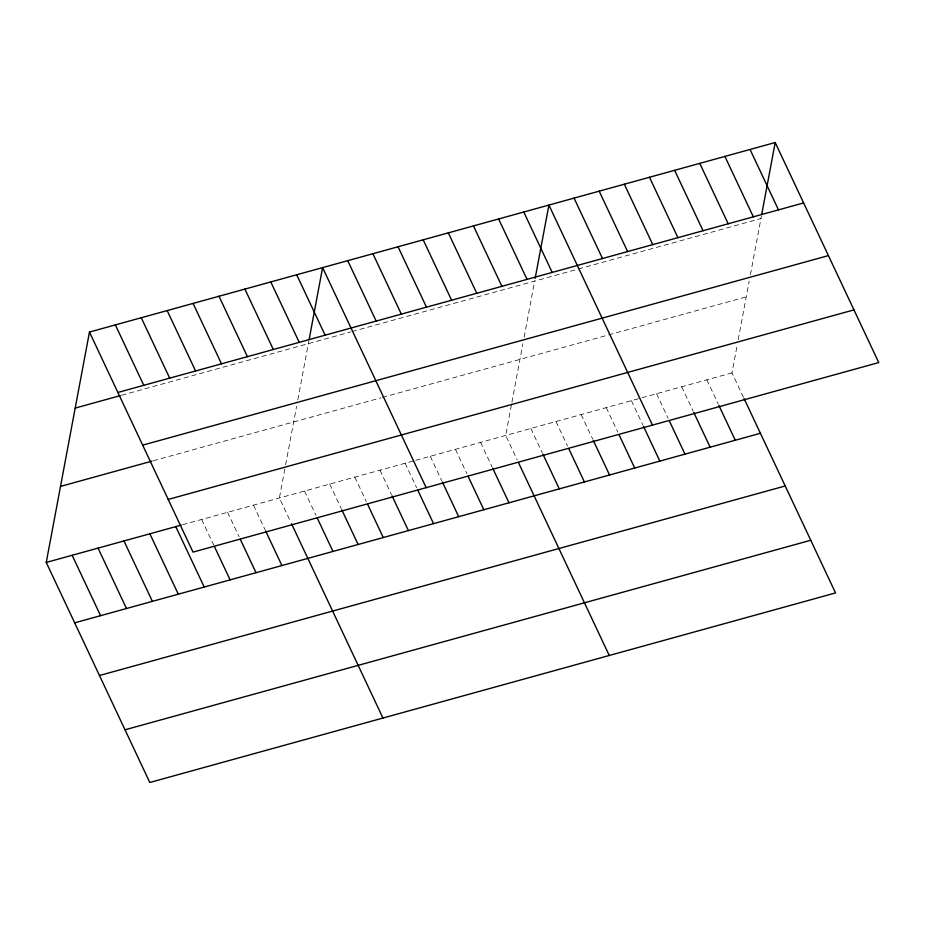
<?xml version="1.0" encoding="UTF-8"?>
<svg xmlns="http://www.w3.org/2000/svg" width="925" height="925" viewBox="0 0 925 925"><rect width="100%" height="100%" fill="white"/><g stroke="black" fill="none" stroke-linecap="round" stroke-linejoin="round"><path stroke-width="0.69" stroke-dasharray="4.62 3.47" d="M284.842 468.952L279.396 497.985L290.889 522.405M285.628 464.812L296.601 406.295M297.827 399.773L308.869 340.874M511.398 405.023L505.697 435.432L517.191 459.852M511.918 402.259L522.891 343.742M524.117 337.22L534.65 281.084M743.48 397.299L731.987 372.879L737.179 345.233M738.208 339.706L749.192 281.2M750.418 274.667L761.46 215.768M121.557 395.276L350.702 331.936M352.02 331.566L576.992 269.383M578.322 269.013L760.94 218.531M153.226 460.777L381.007 397.819M382.326 397.449L607.297 335.266M608.615 334.908L746.255 296.856M182.595 524.741L414.388 460.673M415.707 460.303L640.678 398.12M642.008 397.75L731.987 372.879M706.85 379.828L718.343 404.248M681.702 386.777L693.195 411.197M656.565 393.726L668.047 418.146M631.417 400.675L642.91 425.095M606.268 407.636L617.761 432.056M581.131 414.585L592.624 439.005M555.983 421.534L567.476 445.954M530.846 428.483L542.327 452.903M480.549 442.381L492.042 466.801M455.412 449.33L466.905 473.75M430.264 456.279L441.757 480.699M405.127 463.228L416.608 487.648M379.978 470.178L391.472 494.597M354.83 477.127L366.323 501.547M329.693 484.087L341.186 508.507M304.545 491.036L316.038 515.456M253.496 505.142L264.989 529.562M227.585 512.3L239.078 536.72M201.685 519.468L213.779 545.172"/><path stroke-width="1.39" d="M744.082 398.583L835.541 592.937L149.804 782.481L46.25 562.435L89.459 332.063L775.196 142.519L878.75 362.565L193.013 552.121L89.459 332.063M309.123 339.487L322.605 267.614L426.159 487.672M535.159 278.321L548.907 205.061L652.46 425.118M761.714 214.392L775.196 142.519M117.88 392.466L803.628 202.922M75.203 408.087L120.192 395.646M142.67 445.156L828.418 255.601M60.507 486.411L151.862 461.159M168.223 499.431L853.96 309.887M46.25 562.435L181.231 525.123M74.671 622.837L760.419 433.293M99.472 675.516L785.209 485.972M125.014 729.802L810.751 540.258M750.059 149.468L778.48 209.871M724.911 156.417L753.332 216.82M699.763 163.367L728.195 223.769M674.626 170.316L703.046 230.718M649.477 177.265L677.909 237.667M624.34 184.214L652.761 244.628M718.945 405.532L735.271 440.242M599.192 191.163L627.612 251.577M693.796 412.481L710.134 447.191M574.043 198.112L602.476 258.526M669.261 420.725L684.986 454.14M643.511 426.39L659.837 461.089M523.758 212.01L552.19 272.424M618.975 434.623L634.7 468.038M498.621 218.971L527.042 279.373M593.226 440.288L609.552 474.988M473.473 225.92L501.893 286.322M568.69 448.521L584.415 481.937M448.324 232.869L476.757 293.271M542.94 454.187L559.267 488.886M423.188 239.818L451.608 300.22M518.393 462.419L609.251 655.49M398.039 246.767L426.471 307.169M492.643 468.085L508.981 502.784M372.902 253.716L401.323 314.118M468.108 476.317L483.833 509.744M347.754 260.665L376.174 321.079M442.358 481.983L458.696 516.693M417.822 490.227L433.547 523.643M296.705 274.783L325.126 335.185M392.073 495.892L408.399 530.592M270.794 281.94L299.226 342.342M367.537 504.125L383.262 537.541M244.894 289.097L273.314 349.511M341.788 509.791L358.114 544.49M218.982 296.254L247.414 356.668M317.252 518.023L332.977 551.439M193.082 303.423L221.503 363.826M291.502 523.689L382.95 718.043M167.171 310.58L195.603 370.994M265.591 530.846L281.917 565.557M141.271 317.738L169.691 378.152M240.292 539.298L256.017 572.714M115.359 324.906L143.791 385.309M214.38 546.455L230.105 579.871M175.773 526.626L204.205 587.028M149.873 533.783L178.294 594.197M123.962 540.952L152.394 601.354M98.062 548.109L126.482 608.511M72.15 555.266L100.582 615.68"/></g></svg>
